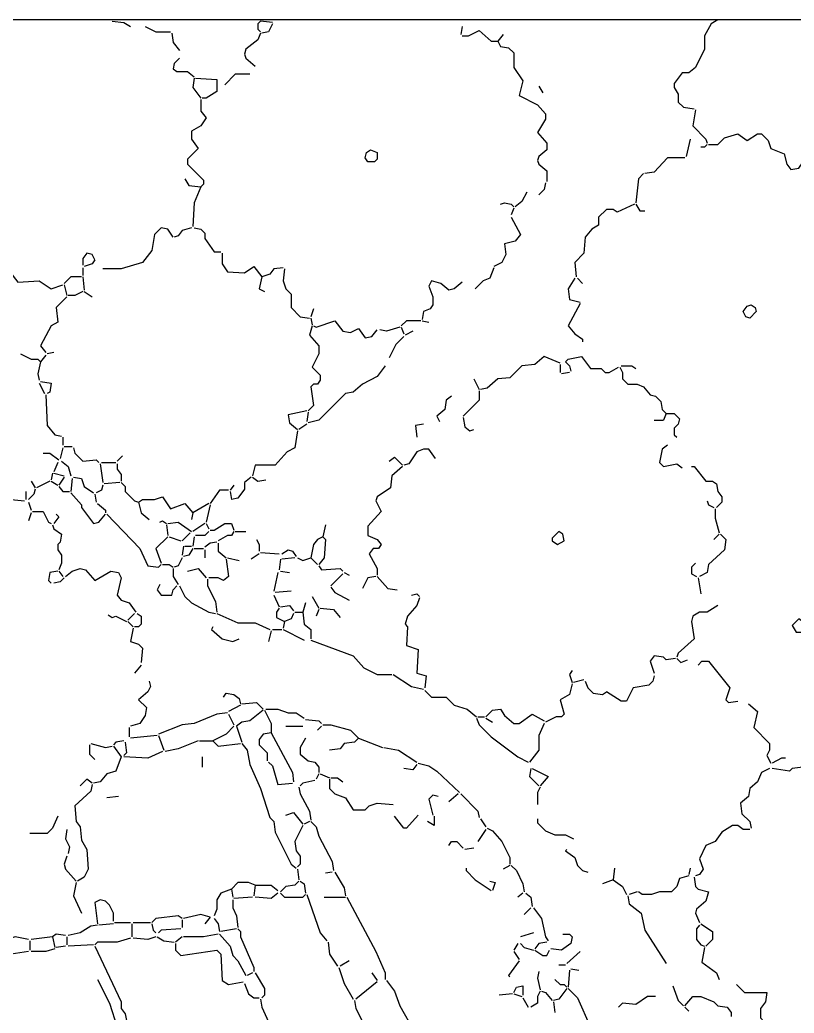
# Model space of a CAD drawing. Header units: millimetres. Extents: x 0 to 150953, y 0 to 85148.
# Drawn here: x 78384 to 95980, y 62566 to 85148 of the extents above; entities that cross this region are included whole.
import ezdxf

# ---------------------------------------------------------------- set-up
doc = ezdxf.new("R2010")
doc.units = ezdxf.units.MM
doc.layers.add('ANNOTATION', color=3, linetype='Continuous')
doc.layers.add('LINEWORK', color=7, linetype='Continuous')

msp = doc.modelspace()

# ---------------------------------------------------------------- linework, layer by layer
at = {"layer": 'ANNOTATION'}
msp.add_lwpolyline([(0, 0), (150953, 0), (150953, 85148), (0, 85148)], close=True, dxfattribs=at)
at = {"layer": 'LINEWORK'}
for points in [[(94247, 85148), (94097, 85058), (93946, 84787), (93946, 84485), (93735, 84063), (93585, 83943), (93434, 83943), (93253, 83702), (93253, 83612), (93344, 83461), (93344, 83280), (93464, 83160), (93705, 83129)], [(80478, 85118), (80749, 85088), (80900, 84997)], [(81231, 84997), (81472, 84877), (81804, 84877)], [(84124, 85088), (83853, 85118), (83792, 85058), (83792, 84937), (83853, 84877)], [(84124, 85058), (84033, 84877), (83883, 84847)], [(88432, 84997), (88402, 84817)], [(81834, 84847), (81864, 84636), (82015, 84455)], [(83853, 84847), (83792, 84696), (83521, 84485), (83491, 84365), (83521, 84274), (83732, 84094)], [(88432, 84787), (88583, 84787), (88824, 84907), (89095, 84666), (89246, 84666)], [(89366, 84817), (89246, 84666)], [(89246, 84666), (89306, 84546), (89487, 84515), (89607, 84395), (89607, 84063), (89818, 83762), (89728, 83431), (90150, 83220), (90331, 83009), (90331, 82888), (90150, 82587), (90361, 82346), (90361, 82195), (90180, 82045), (90150, 81954)], [(82015, 84274), (81894, 84154), (81864, 84033), (81954, 83973), (82195, 83973), (82346, 83853)], [(82346, 83822), (82316, 83612), (82497, 83370)], [(82376, 83822), (82858, 83792), (82858, 83521), (82617, 83370), (82527, 83370)], [(83612, 83913), (83280, 83913), (83039, 83672)], [(90180, 83642), (90270, 83491)], [(82497, 83340), (82497, 83069)], [(82617, 82919), (82497, 82738), (82286, 82617), (82286, 82436), (82436, 82226), (82195, 81984), (82195, 81864), (82557, 81502), (82557, 81412), (82497, 81352)], [(82497, 83069), (82617, 82919)], [(93735, 83099), (93675, 82738), (93976, 82436), (94006, 82346)], [(93615, 82436), (93524, 82045)], [(94037, 82316), (94247, 82316), (94398, 82467), (94699, 82557), (94910, 82406), (95151, 82557), (95242, 82557), (95392, 82406), (95453, 82226), (95754, 82105), (95814, 81864), (95905, 81743), (96085, 81774), (96266, 82045)], [(94006, 82316), (93946, 82256), (93856, 82256)], [(93494, 82015), (93103, 82015), (92801, 81683), (92590, 81653)], [(90150, 81954), (90180, 81864), (90361, 81713), (90361, 81472)], [(82135, 81533), (82226, 81382), (82497, 81352)], [(92560, 81653), (92440, 81533), (92379, 80990)], [(82497, 81352), (82346, 80990), (82316, 80448)], [(90331, 81442), (90300, 81291), (90180, 81171)], [(89909, 81231), (89788, 81020), (89638, 80900)], [(89306, 80960), (89397, 80990), (89547, 80960), (89607, 80900)], [(89607, 80870), (89547, 80719)], [(92349, 80960), (91958, 80779), (91867, 80840), (91717, 80840), (91536, 80659), (91536, 80478), (91385, 80388), (91234, 80207), (91204, 79845), (90993, 79634), (91024, 79303)], [(92379, 80960), (92470, 80809), (92590, 80809)], [(76802, 80598), (77164, 80538), (77314, 80659), (77405, 80629), (77465, 80508), (77375, 80177), (77435, 79996), (77525, 79905), (77555, 79725), (77826, 79484), (78158, 79423), (78339, 79182), (78821, 79212), (79092, 79032), (79363, 79122)], [(89547, 80659), (89758, 80267), (89638, 80116), (89397, 80056), (89427, 79815), (89336, 79634), (89155, 79544)], [(81864, 80207), (81743, 80388), (81593, 80418), (81442, 80267), (81382, 79905), (81171, 79634), (80689, 79484), (80267, 79484)], [(82286, 80418), (82075, 80357), (81984, 80237), (81894, 80207)], [(82346, 80418), (82497, 80388), (82587, 80297), (82587, 80177), (82798, 79875), (82949, 79875)], [(80086, 79695), (80026, 79815), (79905, 79845), (79815, 79725), (79815, 79574)], [(82979, 79845), (82979, 79604), (83099, 79423), (83491, 79393), (83702, 79544), (83883, 79303)], [(79815, 79514), (79815, 79333)], [(80086, 79695), (80026, 79604), (79845, 79544)], [(84365, 79514), (84154, 79484), (84063, 79363), (83883, 79303)], [(89155, 79514), (89065, 79273), (88914, 79212), (88734, 79032)], [(79785, 79303), (79544, 79303), (79393, 79152)], [(79815, 79303), (79845, 79002)], [(83883, 79303), (83822, 79032), (83943, 78971)], [(84395, 79484), (84365, 79212), (84425, 79032), (84546, 78911), (84546, 78610), (84756, 78399), (84967, 78369)], [(90993, 79273), (90843, 79032), (90873, 78791), (91114, 78730)], [(91054, 79273), (91174, 79152)], [(79393, 79122), (79454, 78881)], [(88432, 79182), (88252, 79032), (88131, 79002), (87950, 79152), (87739, 79212), (87679, 79092), (87769, 78851), (87769, 78670), (87709, 78580), (87559, 78519), (87528, 78339)], [(79454, 78851), (79212, 78610), (79243, 78278), (79092, 78188)], [(79815, 78971), (79634, 78881), (79484, 78881)], [(79845, 78971), (80026, 78851)], [(91114, 78700), (90843, 78188), (90993, 78007), (91174, 77887), (91174, 77826)], [(85058, 78580), (84997, 78399)], [(84997, 78369), (85028, 78218)], [(79092, 78188), (78851, 77736), (78971, 77585)], [(85028, 78188), (84967, 77977), (85178, 77736), (85178, 77555), (85028, 77254), (85208, 77073), (85208, 76953), (85148, 76862), (85058, 76862), (84997, 76802), (85058, 76380), (84937, 76260)], [(85058, 78188), (85118, 78158), (85540, 78309), (85721, 78068), (85901, 78037), (86082, 78128), (86233, 77917), (86383, 77947), (86504, 78098)], [(87016, 78158), (86715, 78068), (86564, 78098)], [(87498, 78309), (87167, 78309), (87046, 78188)], [(87046, 78158), (87107, 78007)], [(87528, 78309), (87679, 78278)], [(87107, 77947), (86926, 77766), (86775, 77465)], [(87318, 78068), (87137, 77977)], [(78399, 77555), (78640, 77435), (78791, 77435), (78851, 77375)], [(78971, 77525), (78851, 77375)], [(79152, 77585), (79002, 77555)], [(90662, 77344), (90300, 77495), (90090, 77314), (89788, 77284), (89517, 77013), (89246, 76983), (89005, 76772), (88854, 76742)], [(90783, 77375), (90843, 77435), (91144, 77495), (91355, 77224), (91596, 77224), (91686, 77133), (91777, 77133), (91988, 77254)], [(78851, 77375), (78791, 77103), (78821, 76953)], [(86685, 77284), (86504, 77043), (86173, 76862), (85962, 76682), (85781, 76651), (85178, 76049), (84937, 75989)], [(90662, 77314), (90662, 77133)], [(90783, 77375), (90873, 77284), (90903, 77164)], [(92018, 77254), (92078, 77133), (92078, 76983), (92199, 76862), (92410, 76862), (92560, 76802), (92711, 76621), (92831, 76591), (92952, 76471), (92982, 76290), (93072, 76199)], [(92048, 77284), (92289, 77284), (92379, 77224)], [(90873, 77133), (90692, 77103)], [(78821, 76892), (78941, 76651)], [(78851, 76923), (79092, 76892), (79062, 76682), (79002, 76651)], [(88704, 76983), (88824, 76742)], [(78971, 76621), (79002, 75928), (79182, 75717), (79333, 75687)], [(88191, 76591), (88071, 76501), (88041, 76290), (87860, 76139), (87920, 76019)], [(88824, 76712), (88824, 76501), (88462, 76139)], [(84907, 76260), (84485, 76169), (84515, 75989), (84696, 75838)], [(84937, 76230), (84907, 76019)], [(88462, 76109), (88493, 75898), (88613, 75808), (88704, 75838)], [(93072, 76199), (93012, 76049)], [(93072, 76199), (93253, 76199), (93374, 76079), (93344, 75958), (93253, 75868), (93253, 75717), (93313, 75657)], [(84907, 75958), (84726, 75838)], [(87559, 75958), (87378, 75928), (87408, 75657)], [(92801, 76049), (93012, 76049)], [(79363, 75657), (79363, 75476)], [(84696, 75808), (84636, 75416), (84455, 75326), (84184, 75024), (83732, 75024), (83672, 74783)], [(79393, 75446), (79574, 75446)], [(93103, 75476), (92982, 75386), (92922, 75085), (93012, 74994), (93313, 75055), (93434, 74964)], [(78911, 75296), (79062, 75296), (79273, 75145)], [(79363, 75416), (79303, 75175)], [(79604, 75416), (79634, 75296), (79815, 75115), (80116, 75145), (80177, 75085)], [(80719, 75235), (80598, 75115)], [(86775, 75115), (86896, 75205), (87076, 75024)], [(87830, 75175), (87679, 75386), (87559, 75386), (87408, 75326), (87227, 75055), (87107, 75024)], [(79243, 75085), (79152, 74874)], [(79333, 75115), (79484, 74994), (79544, 74783)], [(80207, 75055), (80267, 74633)], [(80237, 75085), (80568, 75085)], [(80598, 75055), (80598, 74934), (80689, 74813), (80689, 74663)], [(87076, 74994), (86835, 74783), (86805, 74512), (86504, 74301), (86474, 74211), (86594, 73970), (86293, 73638), (86293, 73427), (86504, 73337), (86594, 73217)], [(93645, 74994), (93705, 74994), (93976, 74663)], [(79122, 74844), (79092, 74693)], [(79152, 74844), (79393, 74783)], [(79393, 74753), (79273, 74572)], [(79604, 74753), (79785, 74723), (79845, 74542), (80056, 74392)], [(83642, 74753), (83491, 74633), (83491, 74482), (83340, 74271), (83190, 74241)], [(83672, 74753), (83792, 74663), (83973, 74693)], [(78640, 74663), (78730, 74512)], [(79062, 74663), (78761, 74512)], [(79092, 74663), (79243, 74572)], [(79273, 74542), (79363, 74422), (79514, 74422)], [(79574, 74723), (79544, 74422)], [(80267, 74572), (80237, 74452), (80116, 74392)], [(80659, 74633), (80297, 74603)], [(80689, 74633), (80779, 74542), (80779, 74422), (80990, 74211), (81081, 74181)], [(83250, 74572), (83160, 74452)], [(93976, 74663), (94127, 74663), (94217, 74603), (94247, 74422), (94338, 74301), (94338, 74181), (94217, 74060)], [(76561, 74331), (76651, 74271), (76892, 74241), (76983, 74331), (76983, 74422), (77103, 74512), (77375, 74241), (77555, 74241), (77736, 74482), (77857, 74512), (78007, 74452), (78188, 74241), (78489, 74211)], [(78519, 74422), (78519, 74241)], [(78730, 74482), (78700, 74362), (78580, 74241)], [(79544, 74392), (79785, 74120), (79785, 74060), (80056, 73699), (80177, 73729), (80327, 73910)], [(80086, 74362), (80116, 74181)], [(81081, 74181), (81171, 74241), (81442, 74241), (81623, 74301), (81804, 74030), (82135, 74151), (82316, 73940)], [(83129, 74452), (82919, 74452), (82708, 74151)], [(83160, 74422), (83190, 74241)], [(78580, 74181), (78640, 74000)], [(80147, 74151), (80327, 74000), (80327, 73940)], [(81081, 74181), (81141, 73940), (81322, 73789)], [(82677, 74151), (82316, 73940)], [(82708, 74120), (82617, 73729)], [(94006, 74211), (94037, 74120), (94157, 74060)], [(78640, 73940), (78580, 73759)], [(78670, 73970), (78911, 73970), (79032, 73729), (79092, 73699)], [(79212, 73910), (79273, 73849), (79152, 73699)], [(80357, 73910), (81111, 73126), (81291, 72734), (81533, 72704), (81593, 72765)], [(82316, 73940), (82286, 73789)], [(94187, 74030), (94187, 73819), (94278, 73488)], [(79122, 73669), (79152, 73578), (79333, 73458), (79303, 73277), (79243, 73217), (79243, 73096), (79333, 72976), (79333, 72795), (79273, 72644)], [(81563, 73729), (81623, 73759), (81713, 73699)], [(81713, 73669), (81743, 73427)], [(81743, 73699), (81984, 73729), (82286, 73518)], [(82587, 73699), (82316, 73518)], [(82617, 73699), (82677, 73578)], [(82708, 73548), (82798, 73548), (83039, 73699), (83190, 73699), (83250, 73548)], [(85329, 73669), (85269, 73397)], [(81743, 73397), (81472, 73126), (81593, 72795)], [(81774, 73397), (82045, 73307)], [(82256, 73488), (82075, 73307)], [(82346, 73397), (82316, 73186)], [(82677, 73518), (82587, 73427), (82376, 73427)], [(83250, 73518), (83190, 73427), (83099, 73427), (82888, 73307)], [(83280, 73518), (83521, 73518)], [(85269, 73397), (85148, 73337), (85058, 73217), (84997, 72915)], [(85269, 73397), (85329, 73337), (85299, 72915), (85178, 72765)], [(94308, 73458), (94428, 73337), (94398, 73096), (94037, 72765), (94006, 72584), (93826, 72493)], [(94278, 73458), (94157, 73337)], [(82105, 73186), (82075, 72976)], [(82135, 73186), (82286, 73186)], [(82858, 73277), (82708, 73247), (82587, 73156)], [(82888, 73247), (82888, 73066), (83069, 72915)], [(83762, 73337), (83822, 73217), (83822, 73066)], [(86594, 73217), (86534, 73126), (86414, 73126), (86323, 73006), (86504, 72674), (86504, 72524)], [(82316, 73126), (82226, 72976), (82105, 72945)], [(82346, 73126), (82557, 73126)], [(82587, 73096), (82587, 72915)], [(83822, 73006), (83642, 72885)], [(83853, 73036), (84274, 73006)], [(84335, 73006), (84485, 73096), (84576, 73066), (84666, 72945)], [(81623, 72765), (81774, 72765), (81864, 72704)], [(82075, 72915), (81984, 72734), (81894, 72704)], [(83069, 72885), (83129, 72493), (83009, 72403), (82888, 72463), (82677, 72463)], [(83099, 72915), (83370, 72855)], [(84305, 72885), (84274, 72644)], [(84636, 72915), (84335, 72885)], [(84696, 72915), (84817, 72855), (84997, 72915)], [(84997, 72915), (85148, 72765)], [(85178, 72734), (85239, 72644), (85660, 72674), (85721, 72614)], [(93735, 72795), (93645, 72704), (93645, 72554), (93765, 72493)], [(79243, 72614), (79062, 72584), (79032, 72403), (79092, 72343)], [(79273, 72614), (79363, 72493)], [(79423, 72493), (79574, 72614), (79755, 72674), (79875, 72644), (80086, 72403), (80448, 72614), (80629, 72584), (80689, 72463), (80598, 72072), (80689, 71951), (80870, 71891), (81020, 71680)], [(81864, 72674), (81864, 72493), (81984, 72313)], [(82195, 72614), (82436, 72674), (82617, 72463)], [(84244, 72584), (84154, 72162)], [(84305, 72614), (84515, 72584)], [(85721, 72554), (85449, 72283)], [(85751, 72584), (85871, 72524)], [(86474, 72493), (86293, 72463), (86173, 72222)], [(86504, 72493), (86745, 72222), (86956, 72192)], [(79393, 72463), (79303, 72373), (79152, 72343)], [(81563, 72313), (81502, 72192), (81593, 72072), (81834, 72072), (81864, 72192), (81954, 72283)], [(82015, 72283), (82135, 72041), (82286, 71891), (82677, 71680), (82828, 71650)], [(82647, 72433), (82647, 72283), (82828, 71921), (82858, 71680)], [(93796, 72463), (93856, 72102)], [(84154, 72072), (84274, 71800)], [(84546, 72162), (84184, 72132)], [(85028, 72041), (85178, 71770)], [(85449, 72252), (85540, 72132), (85871, 71951)], [(87287, 72072), (87408, 72102), (87468, 72041)], [(84305, 71800), (84515, 71831), (84606, 71710)], [(84877, 71891), (84817, 71680)], [(87468, 72011), (87408, 71831), (87197, 71590), (87137, 71409), (87197, 71348), (87167, 70927), (87438, 70836), (87408, 70294), (87619, 70234), (87589, 69962)], [(94247, 71831), (94006, 71680), (93826, 71680), (93675, 71590), (93645, 71469), (93705, 71077), (93344, 70746), (93313, 70655)], [(80388, 71620), (80478, 71559), (80568, 71590), (80809, 71469)], [(80990, 71650), (80840, 71499)], [(81050, 71650), (81141, 71590), (81141, 71409), (81081, 71348), (80990, 71348)], [(82858, 71650), (83340, 71439), (83732, 71439), (84063, 71288)], [(84274, 71770), (84214, 71680), (84214, 71559), (84395, 71469)], [(84606, 71650), (84546, 71529), (84395, 71469)], [(84636, 71680), (84817, 71680)], [(84817, 71680), (84847, 71409), (84997, 71288), (84997, 71077)], [(85178, 71740), (85118, 71590)], [(85208, 71770), (85510, 71740), (85660, 71559)], [(80840, 71469), (80960, 71348)], [(84395, 71469), (84365, 71318)], [(80960, 71318), (80900, 71017), (81081, 70957), (81171, 70866), (81141, 70535)], [(82768, 71348), (82738, 71288), (82979, 71077), (83220, 71017), (83370, 71077)], [(84094, 71258), (84033, 71017)], [(84124, 71288), (84335, 71288)], [(84365, 71288), (84847, 71047)], [(84997, 71047), (85962, 70686), (86203, 70414), (86504, 70264), (86835, 70264)], [(93283, 70625), (93072, 70595), (93012, 70655), (92801, 70686), (92711, 70565), (92801, 70294)], [(81141, 70475), (80990, 70294)], [(93313, 70625), (93404, 70535), (93554, 70595)], [(93796, 70475), (93886, 70565), (94037, 70565), (94519, 69962), (94428, 69691), (94489, 69631), (94699, 69661)], [(86866, 70264), (87287, 69993), (87559, 69932)], [(90933, 70354), (90873, 70264), (90933, 70083)], [(92801, 70234), (92771, 70113), (92681, 70023), (92319, 69962), (92169, 69661), (92048, 69661), (91717, 69872)], [(81322, 70113), (81352, 69993), (81291, 69872), (81081, 69691), (81261, 69511), (81231, 69330), (81111, 69149), (80900, 69089)], [(90933, 70053), (90873, 69812), (90662, 69691), (90752, 69360), (90692, 69300), (90572, 69300), (90331, 69179)], [(91204, 70143), (90963, 70083)], [(91234, 70113), (91295, 69962), (91415, 69842), (91626, 69812), (91717, 69872)], [(83009, 69752), (83069, 69842), (83250, 69812), (83370, 69721), (83401, 69601)], [(87589, 69902), (87739, 69752), (88071, 69752), (88252, 69571), (88553, 69480), (88764, 69300)], [(83401, 69571), (83129, 69420)], [(83431, 69601), (83762, 69631), (83913, 69480)], [(94940, 69601), (95151, 69420), (95061, 69059), (95423, 68697), (95423, 68546), (95362, 68426), (95453, 68245)], [(83099, 69390), (82858, 69360), (82346, 69149)], [(83129, 69360), (83250, 69119)], [(83913, 69450), (83612, 69209), (83431, 69179), (83310, 69089)], [(83943, 69450), (84094, 69149), (84094, 68938)], [(83973, 69480), (84244, 69480), (84485, 69390), (84666, 69390), (84847, 69269)], [(88975, 69300), (89125, 69450), (89306, 69480), (89397, 69330), (89607, 69149), (89728, 69149), (90029, 69360), (90300, 69209)], [(82346, 69149), (82075, 69119), (81533, 68908)], [(84877, 69239), (85178, 69209), (85239, 69149)], [(85269, 69119), (85449, 69119), (85901, 68998), (86082, 68818)], [(88764, 69269), (88824, 69119), (89095, 68848), (89698, 68396), (89939, 68275)], [(88794, 69300), (88945, 69300)], [(88975, 69269), (89125, 69179)], [(90300, 69149), (90180, 68878), (90180, 68546), (89969, 68275)], [(80870, 69059), (80870, 68848)], [(81502, 68878), (80900, 68818)], [(81533, 68878), (81653, 68546)], [(83250, 69089), (83069, 68908), (82768, 68757)], [(83310, 69089), (83431, 68727)], [(84094, 68938), (83913, 68908), (83822, 68787), (83822, 68667), (84003, 68486), (84003, 68305)], [(84094, 68938), (84576, 68034), (84606, 67823)], [(84425, 69089), (84817, 69089)], [(85239, 69089), (85148, 68998)], [(98225, 68516), (98074, 68546), (97923, 68787), (97773, 68908), (97622, 68938), (97502, 68908), (97351, 68787), (97200, 68787), (97019, 68998), (96869, 69028), (96778, 68968), (96718, 68667), (96387, 68667), (96236, 68577), (96266, 68305), (96176, 68155), (95935, 68125), (95875, 68064), (95483, 68125)], [(79966, 68667), (79966, 68456), (80086, 68335)], [(79996, 68697), (80327, 68607), (80478, 68637)], [(80749, 68757), (80568, 68727), (80508, 68667)], [(80779, 68727), (80809, 68486), (80749, 68426)], [(82436, 68757), (81984, 68577), (81683, 68516)], [(82467, 68757), (82768, 68757)], [(82768, 68757), (82888, 68637), (83401, 68697)], [(83431, 68697), (83551, 68546), (83612, 68215), (83853, 67673), (84063, 67010), (84154, 66919), (84184, 66678), (84546, 65955), (84666, 65865)], [(84877, 68818), (84756, 68607), (84756, 68456), (84937, 68305), (85088, 68275), (85178, 68155), (85178, 68034)], [(86082, 68818), (85992, 68727), (85751, 68697), (85660, 68577), (85419, 68546)], [(86082, 68818), (86625, 68607)], [(80508, 68637), (80689, 68396)], [(81623, 68516), (81291, 68366), (80749, 68396)], [(86655, 68607), (86986, 68546), (87408, 68275)], [(80689, 68396), (80568, 68064), (80357, 68004), (80207, 67823), (80056, 67793)], [(82527, 68396), (82527, 68155)], [(84033, 68275), (84124, 68185), (84244, 67763), (84576, 67793)], [(87408, 68215), (87318, 68094), (87107, 68125)], [(87438, 68245), (87679, 68185), (87860, 68064), (88372, 67582)], [(95784, 68366), (95694, 68366), (95483, 68245)], [(85178, 68004), (85118, 67884)], [(85208, 68004), (85419, 67914)], [(89999, 68125), (89969, 67944), (90180, 67733)], [(90029, 68125), (90391, 67944), (90210, 67733)], [(95423, 68125), (95242, 68034), (95151, 67823), (94971, 67673), (94940, 67492), (94760, 67341), (94790, 67100), (94971, 66919), (95001, 66769)], [(80026, 67763), (79996, 67612), (79634, 67281), (79664, 66919), (79755, 66799), (79785, 66498), (79905, 66287), (79936, 65835), (79845, 65654), (79695, 65563)], [(80026, 67793), (79905, 67884), (79755, 67733)], [(85088, 67853), (84817, 67793), (84756, 67733)], [(85419, 67884), (85419, 67673), (85540, 67552), (85781, 67462), (85962, 67191), (86233, 67191), (86323, 67281), (86504, 67341), (86866, 67311)], [(85449, 67914), (85600, 67914), (85721, 67823)], [(84726, 67703), (84756, 67552), (84967, 67160), (84997, 66949)], [(88342, 67552), (88131, 67371)], [(88402, 67552), (88794, 67160), (88824, 67010)], [(90210, 67703), (90150, 67582), (90150, 67311)], [(80629, 67492), (80357, 67462)], [(87890, 67492), (87769, 67522), (87679, 67432), (87769, 67070)], [(84425, 67070), (84606, 67130), (84817, 66859)], [(79243, 67040), (79122, 66769), (79002, 66648), (78610, 66648)], [(84967, 66919), (84847, 66859)], [(84997, 66919), (85118, 66799), (85178, 66588), (85480, 66015), (85510, 65805)], [(87438, 67070), (87167, 66769), (87107, 66769), (86896, 67040)], [(87800, 67040), (87800, 66829), (87649, 66919)], [(88854, 66980), (88975, 66799)], [(90150, 66980), (90150, 66889), (90331, 66708), (90541, 66618), (90783, 66618), (90963, 66528)], [(79454, 66739), (79423, 66528), (79514, 66347), (79484, 66196)], [(84817, 66829), (84636, 66467), (84666, 66256), (84756, 66136), (84756, 65955), (84696, 65895)], [(88975, 66739), (88794, 66467)], [(89005, 66769), (89125, 66708), (89336, 66467), (89517, 66106), (89517, 65955)], [(94971, 66739), (94820, 66739), (94699, 66829), (94579, 66829), (94338, 66678), (94187, 66467), (93976, 66377), (93826, 66076), (93916, 65835), (93826, 65714), (93735, 65684)], [(88131, 66377), (88191, 66467), (88312, 66467), (88462, 66317)], [(88704, 66317), (88493, 66287)], [(90813, 66287), (90783, 66256), (90993, 66106), (91054, 65925), (91174, 65805), (91295, 65774)], [(79454, 66136), (79393, 65955), (79423, 65835), (79664, 65563)], [(84696, 65835), (84726, 65594)], [(85480, 65774), (85329, 65744)], [(85540, 65774), (85751, 65413), (85781, 65232)], [(88523, 65865), (88523, 65805), (88734, 65594), (89095, 65353)], [(89517, 65925), (89366, 65835)], [(89547, 65925), (89668, 65805), (89818, 65503), (89848, 65322)], [(91897, 65865), (91867, 65594)], [(93615, 65865), (93585, 65714)], [(79664, 65533), (79604, 65232), (79785, 64840)], [(83732, 65473), (83581, 65533), (83340, 65533), (83190, 65383)], [(84726, 65563), (84636, 65473), (84425, 65443), (84305, 65322)], [(84756, 65563), (84847, 65503), (84877, 65292)], [(89065, 65563), (89186, 65533), (89125, 65353)], [(91867, 65594), (91626, 65503)], [(91867, 65594), (92078, 65443), (92169, 65262)], [(93585, 65684), (93374, 65624), (93313, 65443), (93193, 65322), (92922, 65322), (92741, 65262), (92530, 65262), (92440, 65322)], [(93705, 65654), (93735, 65443), (93796, 65383), (94037, 65322), (93976, 65112), (93765, 64931), (93735, 64840), (93826, 64629)], [(83190, 65383), (82949, 65292), (82858, 65142), (82858, 64931), (82798, 64780)], [(83190, 65383), (83220, 65202)], [(83732, 65473), (83702, 65232)], [(83732, 65473), (84094, 65473), (84244, 65353)], [(84244, 65292), (84094, 65172), (83732, 65202)], [(84305, 65292), (84395, 65202), (84817, 65202), (84877, 65262)], [(89818, 65292), (89698, 65202)], [(89879, 65292), (89999, 65202), (90029, 64991)], [(92410, 65322), (92229, 65262)], [(80508, 64660), (80508, 64840), (80418, 65021), (80327, 65112), (80207, 65142), (80086, 65081), (80147, 64599)], [(83220, 65142), (83220, 64961), (83310, 64780), (83340, 64509)], [(83672, 65202), (83250, 65172)], [(84907, 65262), (85208, 64388), (85359, 64208)], [(85299, 65202), (85781, 65202)], [(85811, 65202), (86474, 63967), (86685, 63484), (86685, 63334)], [(92199, 65232), (92229, 65051), (92500, 64840), (92590, 64449), (93072, 63695)], [(89999, 64961), (89848, 64810)], [(90059, 64961), (90240, 64720), (90331, 64298), (90391, 64208)], [(80508, 64599), (80177, 64569)], [(80538, 64629), (80900, 64629)], [(80930, 64599), (80930, 64298)], [(80960, 64629), (81352, 64629)], [(82075, 64720), (81984, 64780), (81472, 64720), (81382, 64629)], [(81382, 64599), (81412, 64449), (81472, 64388)], [(82075, 64690), (82075, 64509)], [(82708, 64750), (82497, 64810), (82105, 64720)], [(82708, 64750), (82587, 64599)], [(82798, 64720), (82888, 64599), (82919, 64419)], [(93856, 64599), (94127, 64419), (94127, 64238), (93976, 64087)], [(80147, 64569), (79996, 64539), (79755, 64388), (79484, 64328)], [(82045, 64479), (81593, 64449), (81533, 64388)], [(83310, 64479), (82949, 64419)], [(83340, 64479), (83401, 64419), (83401, 64298), (83702, 63605), (83702, 63515)], [(90059, 64388), (89758, 64298)], [(93826, 64569), (93765, 64479), (93765, 64238), (93856, 64117), (93946, 64087)], [(78580, 64238), (78278, 64298), (77917, 64177)], [(78610, 64208), (78610, 63997)], [(79122, 64298), (78640, 64238)], [(79423, 64328), (79212, 64358), (79122, 64298)], [(79122, 64298), (79182, 64057)], [(79454, 64298), (79454, 64117)], [(80900, 64268), (80598, 64177), (80147, 64177), (80086, 64117)], [(81472, 64298), (81291, 64238), (80960, 64268)], [(81502, 64298), (81653, 64208), (81894, 64177)], [(82075, 64298), (81924, 64177)], [(81924, 64147), (81924, 63997), (82045, 63876), (82858, 63997), (82949, 63906), (82979, 63304), (83129, 63213), (83461, 63274)], [(82888, 64358), (82557, 64298), (82105, 64298)], [(82919, 64358), (83160, 64087), (83220, 63876), (83340, 63756), (83521, 63424)], [(85389, 64177), (85419, 63906), (85600, 63635)], [(89698, 64147), (89607, 63997)], [(89758, 64147), (89848, 64057), (90059, 63997)], [(90361, 64177), (90180, 64147), (90090, 64027)], [(90722, 64358), (90873, 64358), (90933, 64298), (90903, 64147), (90692, 63997), (90451, 64027)], [(78580, 63967), (78188, 63906), (77977, 63816)], [(79182, 64027), (78971, 63967), (78640, 63967)], [(79423, 64087), (79212, 64057)], [(80056, 64117), (79484, 64087)], [(80086, 64087), (80689, 62822), (80689, 62671), (80779, 62550), (80809, 62400), (80779, 62159)], [(89607, 63967), (89728, 63786)], [(90090, 63997), (90270, 63876), (90361, 63876), (90421, 63997)], [(91114, 63967), (90813, 63695)], [(93946, 64057), (93886, 63726), (94217, 63484), (94278, 63334)], [(85871, 63756), (85660, 63635)], [(89728, 63756), (89487, 63424), (89517, 63394)], [(83672, 63484), (83551, 63424)], [(83732, 63484), (83943, 63123), (83943, 62972), (83883, 62912)], [(85630, 63605), (85751, 63243), (85962, 62882)], [(86383, 63484), (86504, 63304)], [(90180, 63515), (90150, 63364), (90210, 63093)], [(90632, 63665), (90783, 63665)], [(90873, 63545), (90843, 63153)], [(90903, 63575), (91084, 63545)], [(80147, 63334), (80418, 62791), (80598, 62249), (80749, 62159)], [(83491, 63243), (83581, 63002), (83702, 62912), (83822, 62912)], [(86504, 63274), (86022, 62882)], [(86715, 63304), (86896, 63063), (87016, 62731), (87348, 62159), (87348, 62068)], [(90541, 63334), (90662, 63213), (90752, 63213), (90813, 63153)], [(89607, 63033), (89668, 63153), (89818, 63183), (89818, 62972)], [(90210, 63063), (90150, 62942), (90150, 62791), (89999, 62701)], [(90240, 63063), (90331, 63033), (90481, 62852)], [(90813, 63123), (90632, 62882), (90511, 62852)], [(90843, 63123), (91054, 62912), (91355, 62249), (91445, 62159)], [(93223, 63183), (93344, 62852), (93464, 62731)], [(94669, 63213), (94850, 63033), (95362, 63033), (95332, 62822), (95212, 62671), (95212, 62460), (95302, 62370), (95302, 62279), (95453, 62038), (95754, 62038), (95784, 61948), (96025, 61707), (96176, 61707), (96326, 61827), (96447, 61857), (96598, 61737), (96598, 61647), (96718, 61496)], [(83853, 62882), (83883, 62701), (84787, 60712), (84787, 60622), (85088, 60230)], [(85992, 62852), (86022, 62671), (86383, 61948), (86504, 61857)], [(89577, 63002), (89276, 62972)], [(89607, 63002), (89788, 62942)], [(89818, 62912), (89939, 62701)], [(90511, 62822), (90541, 62581)], [(92831, 62942), (92651, 62942), (92379, 62761), (92078, 62791), (91988, 62701)], [(93494, 62731), (93675, 62942), (93856, 62942), (94157, 62822), (94247, 62731), (94458, 62701), (94549, 62581), (94549, 62490)], [(93494, 62701), (93585, 62611)]]:
    msp.add_lwpolyline(points, dxfattribs=at)
for points in [[(86353, 82195), (86504, 82135), (86504, 81984), (86444, 81924), (86293, 81924), (86233, 82015), (86263, 82135)], [(95001, 78670), (95091, 78610), (95121, 78519), (94971, 78369), (94880, 78399), (94820, 78519), (94910, 78640)], [(90632, 73518), (90481, 73367), (90481, 73307), (90602, 73217), (90752, 73307), (90722, 73458)], [(96085, 71529), (95935, 71379), (96025, 71228), (96146, 71228), (96206, 71288), (96206, 71439)]]:
    msp.add_lwpolyline(points, close=True, dxfattribs=at)

doc.saveas('drawing.dxf')
